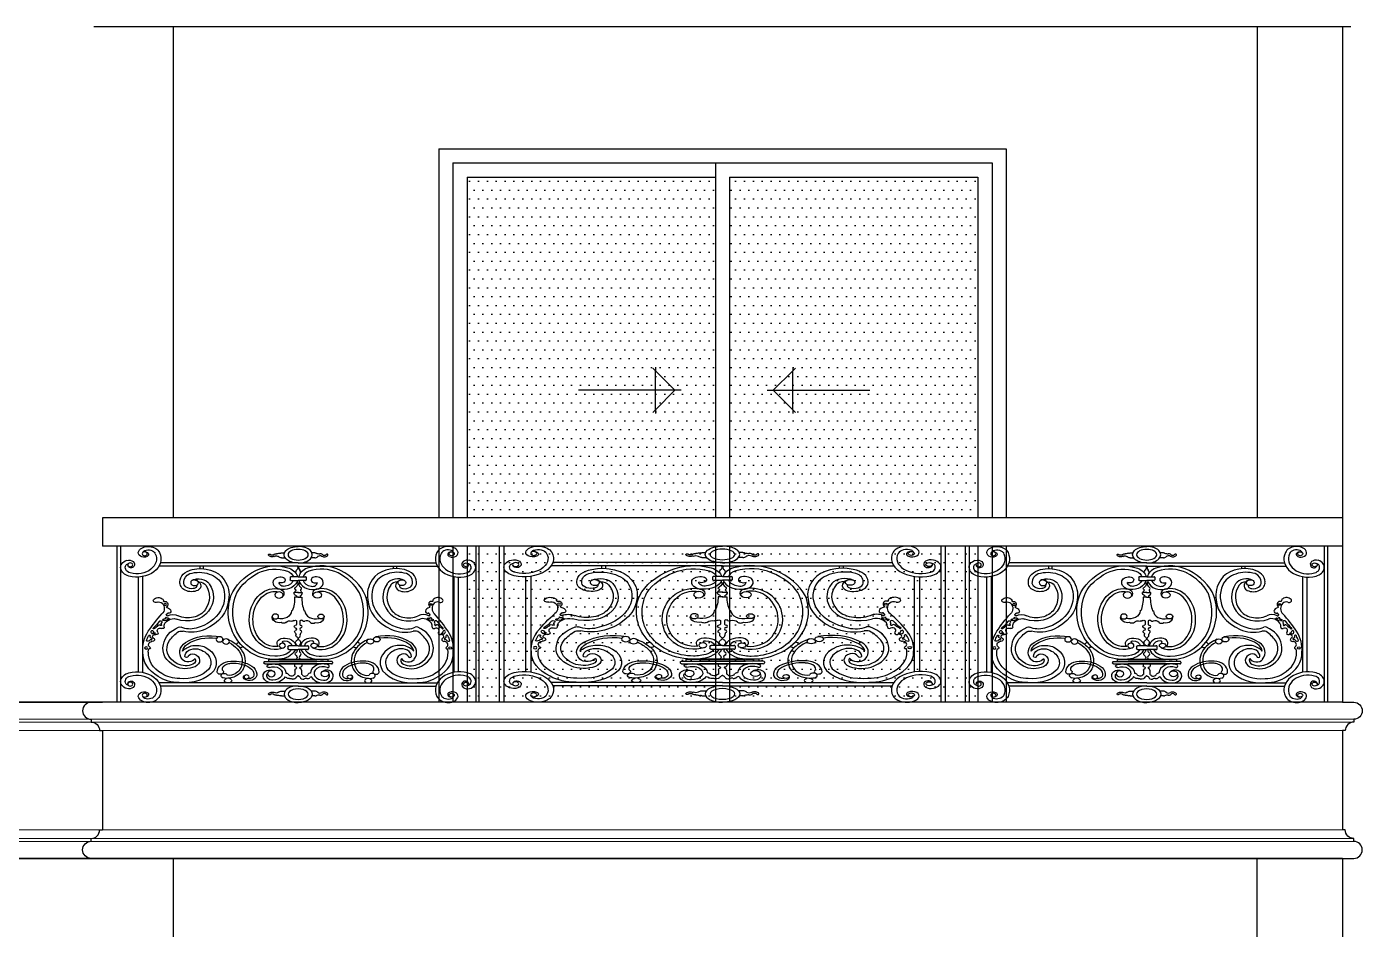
# Model space of a CAD drawing. Extents: x 185 to 567, y -69 to 170.
# Drawn here: x 474.183 to 478.89, y -15.886 to -12.706 of the extents above; entities that cross this region are included whole.
import ezdxf

# ---------------------------------------------------------------- set-up
doc = ezdxf.new("R2010")
doc.units = 0
doc.header["$LTSCALE"] = 0.25
doc.header["$MEASUREMENT"] = 0
doc.layers.get('0').update_dxf_attribs({"linetype": 'CONTINUOUS'})
for name, color, linetype in [('A-ELV 5', 51, 'CONTINUOUS'), ('A-ELV 6', 71, 'CONTINUOUS'), ('A-FerFroge', 156, 'CONTINUOUS'), ('A-groves', 8, 'CONTINUOUS'), ('A-WIN', 3, 'CONTINUOUS'), ('A-WIN HAT', 125, 'CONTINUOUS')]:
    doc.layers.add(name, color=color, linetype=linetype)
doc.layers.add('A-KORNISH', color=8, linetype='CONTINUOUS', lineweight=9)

# ---------------------------------------------------------------- blocks, each defined once
blk = doc.blocks.new('A$C5D9A0A75')
at = {"color": 8}
for p, q in [((-0.2424, -0.5809), (-0.251, -0.5723)), ((-0.2424, -0.5687), (-0.2424, -0.5809)), ((0.2424, -0.5687), (0.2424, -0.5809)), ((0.2424, -0.5809), (0.251, -0.5723)), ((-0.1517, -0.65), (-0.1733, -0.65)), ((0.1517, -0.65), (0.1733, -0.65)), ((-0.251, -0.7277), (-0.2424, -0.7191)), ((-0.2424, -0.7191), (-0.2424, -0.7313)), ((0.2424, -0.7191), (0.2424, -0.7313)), ((0.251, -0.7277), (0.2424, -0.7191))]:
    blk.add_line(p, q, dxfattribs=at)
for p, q in [((-0.1733, -0.65), (-0.5132, -0.65)), ((0.1733, -0.65), (0.5132, -0.65))]:
    blk.add_line(p, q)
at = {"elevation": 0}
for points in [[(-0.2424, -0.5809), (-0.1733, -0.65), (-0.2424, -0.7191), (-0.2424, -0.5809)], [(0.2424, -0.5809), (0.1733, -0.65), (0.2424, -0.7191), (0.2424, -0.5809)]]:
    blk.add_lwpolyline(points, dxfattribs=at)
blk = doc.blocks.new('A$C484D5185')
at = {"layer": 'A-WIN HAT'}
h = blk.add_hatch(dxfattribs=at)
h.set_pattern_fill('DOTS', color=256, scale=0.5, style=0)
h.set_pattern_definition([(0, (0.1, -3e-07), (0.015625, 0.03125), [0, -0.03125])])
h.paths.add_polyline_path([(0.975, 1.85), (0.1, 1.85), (0.1, 0.65), (0.975, 0.65)])
h.paths.add_polyline_path([(1.9, 1.85), (1.025, 1.85), (1.025, 0.65), (1.9, 0.65)])
h.paths.add_polyline_path([(1.9, 0.55), (1.025, 0.55), (1.025, 0), (1.9, 0)])
h.paths.add_polyline_path([(0.975, 0.55), (0.1, 0.55), (0.1, 0), (0.975, 0)])
at = {"layer": 'A-WIN'}
for p, q in [((2, 1.95), (0, 1.95)), ((0, 1.95), (0, 0.65)), ((2, 1.95), (2, 0.65)), ((1.95, 1.9), (0.05, 1.9)), ((0.05, 1.9), (0.05, 0.65)), ((1.025, 1.9), (1.025, 0.65, 0)), ((1.95, 1.9), (1.95, 0.65)), ((0.975, 1.85), (0.1, 1.85, 0)), ((0.1, 1.85), (0.1, 0.65)), ((0.975, 1.85), (0.975, 0.65, 0)), ((1.9, 1.85), (1.025, 1.85)), ((1.9, 1.85), (1.9, 0.65)), ((0, 0.55), (0, 0)), ((0.05, 0.55), (0.05, 0)), ((0.1, 0.55), (0.1, 0)), ((0.975, 0.55, 0), (0.975, 0, 0)), ((1.025, 0.55, 0), (1.025, 0, 0)), ((1.9, 0.55), (1.9, 0)), ((1.95, 0.55), (1.95, 0)), ((2, 0.55), (2, 0))]:
    blk.add_line(p, q, dxfattribs=at)
at = {"layer": 'A-WIN', "extrusion": (0, 0, -1), "zscale": -1}
blk.add_blockref('A$C5D9A0A75', (-0.9941, 1.7491, 0), dxfattribs=at)
blk = doc.blocks.new('A$C50FD488D')
for p, q in [((0.209, -0.6483), (0.209, -0.1009)), ((0.2186, -0.0998), (0.2186, -0.6493)), ((1.1814, -0.0998), (1.1814, -0.6493)), ((1.191, -0.6483), (1.191, -0.1009)), ((0.6548, -0.123), (0.6628, -0.123)), ((0.6548, -0.1403), (0.6647, -0.1403)), ((0.7452, -0.1403), (0.7353, -0.1403)), ((0.7452, -0.123), (0.7372, -0.123)), ((0.7, -0.1694), (0.3225, -0.1694)), ((0.7, -0.1578), (0.3264, -0.1578)), ((0.4338, -0.1694), (0.4338, -0.178)), ((0.4426, -0.1694), (0.4426, -0.1784)), ((0.7, -0.1578), (1.0736, -0.1578)), ((0.7, -0.1694), (1.0775, -0.1694)), ((0.9574, -0.1694), (0.9574, -0.1784)), ((0.9662, -0.1694), (0.9662, -0.178)), ((0.2661, -0.2081), (0.2661, -0.5419)), ((0.2779, -0.2064), (0.2779, -0.5436)), ((0.6783, -0.2087), (0.6783, -0.2183)), ((0.7, -0.2072), (0.6798, -0.2072)), ((0.6798, -0.2197), (0.7, -0.2197)), ((0.7, -0.2072), (0.7202, -0.2072)), ((0.7202, -0.2197), (0.7, -0.2197)), ((0.7217, -0.2087), (0.7217, -0.2183)), ((1.1221, -0.2064), (1.1221, -0.5436)), ((1.1339, -0.2081), (1.1339, -0.5419)), ((0.7006, -0.2627), (0.6887, -0.2627)), ((0.6994, -0.2627), (0.7113, -0.2627)), ((0.5161, -0.2804), (0.5121, -0.2804)), ((0.7006, -0.2784), (0.6904, -0.2784)), ((0.695, -0.2742), (0.695, -0.2784)), ((0.6994, -0.2784), (0.7096, -0.2784)), ((0.705, -0.2742), (0.705, -0.2784)), ((0.8839, -0.2804), (0.8879, -0.2804)), ((0.5125, -0.2997), (0.5102, -0.2997)), ((0.8875, -0.2997), (0.8898, -0.2997)), ((0.6839, -0.3272), (0.6818, -0.3272)), ((0.7161, -0.3272), (0.7182, -0.3272)), ((0.6957, -0.3623), (0.6957, -0.3754)), ((0.7043, -0.3623), (0.7043, -0.3754)), ((0.6721, -0.4527), (0.6721, -0.4606)), ((0.7, -0.4498), (0.675, -0.4498)), ((0.675, -0.4635), (0.7, -0.4635)), ((0.7, -0.4498), (0.725, -0.4498)), ((0.725, -0.4635), (0.7, -0.4635)), ((0.7279, -0.4527), (0.7279, -0.4606)), ((0.6196, -0.4984), (0.7, -0.4984)), ((0.6196, -0.4984), (0.6196, -0.5051)), ((0.7, -0.4984), (0.6493, -0.4984)), ((0.7, -0.4984), (0.7507, -0.4984)), ((0.7804, -0.4984), (0.7, -0.4984)), ((0.7804, -0.4984), (0.7804, -0.5051)), ((0.6071, -0.508), (0.6071, -0.5113)), ((0.6101, -0.5051), (0.7, -0.5051)), ((0.6101, -0.5142), (0.7, -0.5142)), ((0.7, -0.5051), (0.6493, -0.5051)), ((0.7, -0.5142), (0.6493, -0.5142)), ((0.6904, -0.5142), (0.6904, -0.5216)), ((0.7, -0.5051), (0.7507, -0.5051)), ((0.7899, -0.5051), (0.7, -0.5051)), ((0.7, -0.5142), (0.7507, -0.5142)), ((0.7899, -0.5142), (0.7, -0.5142)), ((0.7096, -0.5142), (0.7096, -0.5216)), ((0.7929, -0.508), (0.7929, -0.5113)), ((0.6896, -0.5511), (0.6913, -0.5511)), ((0.6913, -0.5365), (0.6913, -0.5511)), ((0.7087, -0.5365), (0.7087, -0.5511)), ((0.7104, -0.5511), (0.7087, -0.5511)), ((0.7, -0.5806), (0.3225, -0.5806)), ((0.7, -0.5806), (1.0775, -0.5806)), ((0.7, -0.5922), (0.3264, -0.5922)), ((0.6548, -0.6097), (0.6647, -0.6097)), ((0.7, -0.5922), (1.0736, -0.5922)), ((0.7452, -0.6097), (0.7353, -0.6097)), ((0.6548, -0.627), (0.6628, -0.627)), ((0.7452, -0.627), (0.7372, -0.627))]:
    blk.add_line(p, q)
at = {"extrusion": (0, 0, -1)}
for centre, major_axis, ratio, start_param, end_param in [((0.2823, -0.1222), (0.0157, 0), 0.986193, 1.044957, 3.500797), ((0.2921, -0.1258), (-0.0261, 0), 0.986193, 0.359204, 1.773868), ((0.2921, -0.1258), (0.014, 0), 0.986193, 3.500797, 4.101526), ((0.2934, -0.1324), (0.0205, 0), 0.986193, 4.240292, 5.936586), ((0.2934, -0.1324), (-0.0326, 0), 0.986193, 1.693369, 2.794993), ((0.7, -0.1293), (-0.0381, 0), 0.770201, 4.712389, 7.853982), ((0.7, -0.1293), (-0.0273, 0.0003), 0.684091, 4.704331, 7.845923), ((0.241, -0.1635), (0.0157, 0), 0.986193, 4.340517, 6.796357), ((0.2858, -0.128), (-0.00887, 0), 0.986193, 1.609909, 4.186549), ((0.2625, -0.1436), (-0.0534, 0), 0.986193, 2.793121, 3.920657), ((0.2625, -0.1436), (-0.0655, 0), 0.986193, 2.793121, 3.920657), ((0.6222, -0.13), (-0.0028, 0), 0.986193, -0.347364, 2.45784), ((0.6295, -0.1254), (-0.0114, 0), 0.986193, 4.153001, 5.767627), ((0.6295, -0.1254), (-0.00588, 0), 0.986193, 3.689898, 5.767627), ((0.6391, -0.1312), (-0.00547, 0), 0.986193, 0.548305, 1.353902), ((0.6406, -0.1429), (0.00954, 0), 0.986193, 4.147409, 5.443922), ((0.64, -0.1359), (0.0103, 0), 0.986193, 4.517077, 4.873859), ((0.6413, -0.1028), (0.0235, 0), 0.986193, 1.128208, 1.558447), ((0.645, -0.138), (-0.00206, 0.00206), 1, 1.523847, 1.779943), ((0.6548, -0.1317), (0.00879, 0), 0.986193, 1.570796, 2.558971), ((0.6548, -0.1317), (0.00879, 0), 0.986193, 4.310092, 4.712389), ((0.2448, -0.173), (0.0261, 0), 0.986193, 2.925853, 4.340517), ((0.2516, -0.1742), (0.0205, 0), 0.986193, 1.904728, 3.601022), ((0.2448, -0.173), (0.014, 0), 0.986193, 3.739788, 4.340517), ((0.2447, -0.165), (0.00696, 0), 0.986193, 3.141593, 9.424778), ((0.247, -0.1668), (0.00887, 0), 0.986193, 0.513172, 3.089812), ((0.4353, -0.2481), (-0.0711, 0), 0.986193, 1.239292, 2.685863), ((0.6371, -0.2594), (0.092, 0), 0.986193, 4.113809, 5.142554), ((0.6371, -0.2594), (0.0807, 0), 0.986193, 4.113809, 5.142554), ((0.6844, -0.1751), (-0.0145, 0), 0.986193, 2.72718, 3.810715), ((0.2516, -0.1742), (0.0326, 0), 0.986193, 1.904728, 3.006352), ((0.2625, -0.1436), (-0.0655, 0), 0.986193, 3.920657, 5.048192), ((0.2625, -0.1436), (-0.0534, 0), 0.986193, 3.920657, 5.048192), ((0.4243, -0.2245), (0.045, 0), 0.986193, 3.136144, 4.437415), ((0.4243, -0.2245), (0.0343, 0), 0.986193, 3.117833, 4.149148), ((0.4308, -0.257), (-0.0667, 0), 0.986193, 1.189802, 2.81634), ((0.683, -0.3257), (-0.1734, 0), 0.986193, 0.307207, 0.972216), ((0.683, -0.3257), (0.1621, 0), 0.986193, 3.544055, 4.113809), ((0.6588, -0.2128), (-0.0287, 0), 0.986193, 2.000961, 2.94312), ((0.6588, -0.2128), (-0.04, 0), 0.986193, 2.000961, 2.99964), ((0.7044, -0.1907), (0.0109, 0), 0.986193, 2.526413, 3.810715), ((0.411, -0.2282), (0.0318, 0), 0.986193, 1.02315, 3.250179), ((0.411, -0.2282), (0.0212, 0), 0.986193, 1.359839, 3.277918), ((0.419, -0.2277), (0.0104, 0), 0.986193, 3.141593, 9.424778), ((0.4306, -0.2453), (0.0316, 0), 0.986193, 4.08399, 5.814843), ((0.4148, -0.2381), (-0.0213, 0), 0.986193, 1.766722, 4.073893), ((0.4306, -0.2453), (0.021, 0), 0.986193, -1.540418, -0.468342), ((0.3646, -0.2783), (-0.1056, 0), 0.986193, 2.67325, 3.643635), ((0.3935, -0.2713), (0.119, 0), 0.986193, -0.478494, 0.140238), ((0.6575, -0.2273), (0.0253, 0), 0.986193, 1.662425, 3.379143), ((0.6513, -0.2258), (-0.0189, 0), 0.986193, 0.23755, 1.917148), ((0.6618, -0.2272), (0.0138, 0), 0.986193, 1.325993, 3.162944), ((0.6541, -0.2182), (-0.0107, 0), 0.986193, 1.917148, 5.316293), ((0.6588, -0.2128), (0.04, 0), 0.986193, 0.177072, 1.662425), ((0.6588, -0.2128), (-0.0287, 0), 0.986193, 3.389621, 4.490786), ((0.6798, -0.2087), (0.00147, 0), 0.986193, 3.141593, 4.712389), ((0.6798, -0.2183), (0.00147, 0), 0.986193, 1.570796, 3.141593), ((0.6833, -0.2323), (0.0155, 0), 0.986193, -0.501731, 0.918989), ((0.4148, -0.2381), (0.0107, 0), 0.986193, -0.207114, 1.517375), ((0.3646, -0.2783), (0.0949, 0), 0.986193, -0.468342, 0.502042), ((0.3738, -0.2759), (-0.1269, 0), 0.986193, 2.81634, 3.559374), ((0.6372, -0.3587), (0, 0.1102), 0.634622, -1.455899, 0.198074), ((0.6441, -0.2665), (-0.0174, 0), 0.986193, 1.67343, 3.999532), ((0.7013, -0.2633), (-0.0127, 0), 0.986193, -1.050198, 0.054521), ((0.6956, -0.2483), (0.00484, 0), 0.986193, 2.222604, 4.060581), ((0.6951, -0.2595), (0.00403, 0), 0.986193, 2.222604, 4.060581), ((0.691, -0.2542), (0.00273, 0), 0.986193, -0.918989, 0.918989), ((0.3143, -0.2907), (-0.0071, 0), 0.986193, 4.239124, 6.908824), ((0.3209, -0.2953), (0.0152, 0), 0.986193, 3.767232, 5.474069), ((0.2998, -0.3171), (0.0457, 0), 0.986193, -0.809116, -0.712984), ((0.3358, -0.2921), (0.00146, 0), 0.986193, 1.387681, 3.665061), ((0.3315, -0.2897), (-0.00351, 0), 0.986193, 2.51217, 3.665061), ((0.3376, -0.3017), (-0.00841, 0), 0.986193, 1.387681, 2.785357), ((0.3821, -0.2825), (0.1293, 0), 0.986193, 0.040903, 1.04538), ((0.6364, -0.3304), (0, 0.168), 0.749863, 2.987054, 5.054443), ((0.5118, -0.2802), (0.1786, 0), 0.986193, -0.010351, 0.269948), ((0.3224, -0.3063), (-0.0107, 0), 0.986193, 1.097531, 2.553849), ((0.3036, -0.3187), (0.0334, 0), 0.986193, -0.587743, 0.619356), ((0.3445, -0.3136), (0.00147, 0), 0.986193, 1.906583, 3.426498), ((0.3456, -0.3139), (-0.00182, 0.00182), 1, 5.778964, 6.141834), ((0.332, -0.3037), (-0.0144, 0), 0.986193, 2.785357, 3.792328), ((0.3386, -0.3303), (0.0165, 0), 0.986193, -1.23501, -0.133651), ((0.4005, -0.2989), (0.0534, 0), 0.986193, 0.481174, 2.075535), ((0.6936, -0.5929), (-0.4456, 0), 0.986193, 0.456975, 0.619356), ((0.3327, -0.3493), (-0.0083, 0), 0.986193, 3.078791, 4.711877), ((0.3461, -0.3481), (0.00514, 0), 0.986193, 1.224743, 3.000432), ((0.3437, -0.3407), (0.00156, 0), 0.986193, 2.393715, 4.557851), ((0.3389, -0.3451), (-0.00499, 0), 0.986193, 2.393715, 2.865382), ((0.3431, -0.3375), (0.00181, 0), 0.986193, -0.253663, 1.416259), ((0.3451, -0.3434), (-0.00147, 0), 0.986193, 4.095125, 6.006974), ((0.3466, -0.3366), (-0.00175, 0), 0.986193, -0.253663, 2.002078), ((0.36, -0.3641), (0.0243, 0), 0.986193, 4.095125, 5.362212), ((0.3487, -0.3289), (-0.00629, 0), 0.986193, 3.007942, 4.929364), ((0.3483, -0.3542), (-0.00144, 0), 0.986193, 1.218517, 4.325141), ((0.3617, -0.373), (0.0189, 0), 0.986193, 3.923198, 5.156681), ((0.3985, -0.2966), (0.0669, 0), 0.986193, 0.502042, 2.015089), ((0.3828, -0.2799), (-0.117, 0), 0.986193, 3.559374, 4.361123), ((0.6372, -0.3581), (0, 0.1052), 0.664345, 2.792693, 4.826957), ((0.6481, -0.3501), (-0.0189, 0), 0.986193, 4.424307, 6.467477), ((0.6382, -0.3467), (0.00867, 0), 0.986193, 3.141593, 9.424778), ((0.6534, -0.327), (0.0285, 0), 0.986193, 0.005829, 1.918893), ((0.2462, -0.3282), (0.0854, 0), 0.986193, 0.444529, 0.783696), ((0.3066, -0.3735), (0.0138, 0), 0.986193, 0.400155, 0.940269), ((0.3231, -0.3804), (-0.00404, 0), 0.986193, 0.400155, 2.512824), ((0.3269, -0.3661), (-0.00411, 0), 0.986193, 0.444529, 3.917405), ((0.3279, -0.3769), (0.00194, 0), 0.986193, -0.597423, 2.512824), ((0.3343, -0.3726), (-0.00575, 0), 0.986193, -0.597423, 0.701205), ((0.3359, -0.3583), (0.00328, 0), 0.986193, 1.056125, 3.391753), ((0.3629, -0.3816), (-0.0264, 0), 0.986193, -0.122631, 0.984654), ((0.341, -0.3672), (-0.00708, 0), 0.986193, 1.056125, 1.960136), ((0.3617, -0.373), (-0.0219, 0), 0.986193, 0.60362, 0.944428), ((0.6599, -0.3629), (-0.00819, 0), 0.986193, 3.762001, 5.60071), ((0.6777, -0.3759), (0.014, 0), 0.986193, 3.787884, 5.054616), ((0.6841, -0.3565), (-0.0067, 0), 0.986193, 3.987504, 4.964118), ((0.6917, -0.365), (-0.00484, 0), 0.986193, 0.845912, 2.529622), ((0.6934, -0.3825), (0.00433, 0), 0.986193, 1.875147, 4.408038), ((0.6904, -0.3729), (-0.00589, 0), 0.986193, 3.583441, 4.408038), ((0.4242, -0.4623), (0.1454, 0), 0.986193, 3.070847, 3.598568), ((0.3086, -0.4016), (-0.00766, 0), 0.986193, -0.544841, 0.757911), ((0.3074, -0.4023), (-0.00629, 0), 0.986193, 3.685922, 5.738345), ((0.3031, -0.4013), (-0.00496, 0), 0.986193, 1.545099, 3.312198), ((0.3122, -0.4176), (0.00705, 0), 0.986193, 2.192956, 4.9735), ((0.3085, -0.3882), (-0.00191, 0), 0.986193, 3.7565, 6.59316), ((0.3112, -0.4027), (0.00326, 0), 0.986193, 1.079241, 3.312198), ((0.3271, -0.4011), (0.0209, 0), 0.986193, 3.756501, 4.081862), ((0.3154, -0.4058), (-0.00536, 0), 0.986193, 2.583833, 4.9735), ((0.3302, -0.3967), (-0.0121, 0), 0.986193, -0.557759, 0.436551), ((0.3256, -0.3946), (0.00706, 0), 0.986193, 3.578144, 5.326019), ((0.3323, -0.3853), (0.00445, 0), 0.986193, -0.122631, 2.184426), ((0.4137, -0.4531), (-0.0791, 0), 0.986193, 0.094175, 1.069333), ((0.4591, -0.4875), (0.1219, 0), 0.986193, 3.626248, 3.961743), ((0.3793, -0.3901), (0.00656, 0), 0.986193, 4.127294, 5.247131), ((0.3829, -0.4142), (-0.0164, 0), 0.986193, 1.131987, 1.889406), ((0.4068, -0.3443), (0.0474, 0), 0.986193, 1.219531, 2.105538), ((0.4107, -0.3311), (-0.0723, 0), 0.986193, 4.186973, 5.030999), ((0.46, -0.5116), (-0.0986, 0), 0.986193, 0.847252, 1.876614), ((0.6963, -0.4005), (-0.00587, 0), 0.986193, -0.780965, 0.780965), ((0.6906, -0.3915), (0.00524, 0), 0.986193, -1.266445, 1.266445), ((0.6868, -0.4098), (0.00756, 0), 0.986193, -0.780965, -0.059676), ((0.706, -0.4126), (0.0121, 0), 0.986193, 2.301082, 3.417667), ((0.4249, -0.4637), (-0.1398, 0), 0.986193, 0.223137, 0.363351), ((0.2922, -0.4288), (-0.00571, 0), 0.986193, 3.508652, 5.408534), ((0.3069, -0.4463), (0.0127, 0), 0.986193, 2.444401, 4.409658), ((0.2968, -0.4152), (-0.00258, 0), 0.986193, 0.190764, 3.677531), ((0.3022, -0.4326), (-0.00495, 0), 0.986193, 0.367059, 1.782679), ((0.3022, -0.4183), (-0.00375, 0), 0.986193, -1.206139, 0.535939), ((0.2993, -0.4259), (-0.00441, 0), 0.986193, 1.935454, 3.61259), ((0.3044, -0.4283), (-0.00631, 0), 0.986193, 2.192956, 4.91313), ((0.4093, -0.4607), (0.0653, 0), 0.986193, 2.176291, 3.613177), ((0.4259, -0.4735), (-0.0471, 0), 0.986193, -0.551208, 0.847252), ((0.46, -0.5116), (-0.091, 0), 0.986193, 0.847252, 1.775558), ((0.4869, -0.4275), (0.00925, 0), 0.986193, 3.141593, 9.424778), ((0.5044, -0.435), (0.00925, 0), 0.986193, 3.141593, 9.424778), ((0.46, -0.5116), (0.0986, 0), 0.986193, -1.051426, -0.604473), ((0.46, -0.5116), (0.091, 0), 0.986193, -0.95037, -0.604473), ((0.5419, -0.4474), (-0.00969, 0), 0.986193, 0.203134, 1.344916), ((0.6613, -0.4415), (-0.0187, 0), 0.986193, -0.611101, 1.440214), ((0.6625, -0.4377), (0.00464, 0), 0.986193, 1.87872, 4.710272), ((0.6629, -0.4536), (0.031, 0), 0.986193, 4.581806, 6.159658), ((0.6628, -0.4536), (0.0208, 0), 0.986193, 4.699759, 6.096997), ((0.7035, -0.4388), (-0.0108, 0), 0.986193, -0.769176, 0.965496), ((0.6942, -0.4256), (0.0055, 0), 0.986193, -0.84051, 0.965496), ((0.2876, -0.4578), (0.0038, 0), 0.986193, 3.141593, 9.424778), ((0.3217, -0.4709), (0.028, 0), 0.986193, 3.087824, 3.501086), ((0.2959, -0.4577), (0.00362, 0), 0.986193, -1.200664, 1.691177), ((0.4093, -0.4607), (0.0759, 0), 0.986193, 2.176291, 3.342001), ((0.4259, -0.4735), (0.0395, 0), 0.986193, 3.247905, 3.988844), ((0.4246, -0.4926), (-0.0447, 0), 0.986193, 0.555033, 2.128552), ((0.4208, -0.4878), (-0.0279, 0), 0.986193, 0.006108, 1.81447), ((0.4116, -0.5096), (-0.0517, 0), 0.986193, 1.883649, 3.597263), ((0.4116, -0.5096), (0.0662, 0), 0.986193, -0.984044, 0.45567), ((0.4724, -0.5031), (-0.0759, 0), 0.986193, 2.537119, 3.56788), ((0.4724, -0.5031), (0.0836, 0), 0.986193, -0.604473, 0.213243), ((0.5419, -0.4474), (0.00969, 0), 0.986193, 0.579329, 1.596479), ((0.6447, -0.4482), (0.0501, 0), 0.986193, 0.31332, 1.348449), ((0.6504, -0.4512), (0.0333, 0), 0.986193, 0.38402, 1.030313), ((0.675, -0.4527), (0.00294, 0), 0.986193, 3.141593, 4.712389), ((0.675, -0.4606), (-0.00294, 0), 0.986193, 4.712389, 6.283185), ((0.689, -0.4676), (0.0079, 0), 0.986193, -0.546224, 0.81588), ((0.6938, -0.4481), (0.00262, 0), 0.986193, -0.769176, 0.769176), ((0.3853, -0.4756), (0.1062, 0), 0.986193, 2.22596, 3.172079), ((0.3854, -0.4756), (0.0917, 0), 0.986193, 2.216856, 3.176603), ((0.4021, -0.4879), (-0.0193, 0), 0.986193, 3.502327, 5.731977), ((0.3972, -0.4873), (0.00434, 0), 0.986193, -0.037495, 3.068222), ((0.4143, -0.4918), (0.0135, 0), 0.986193, 3.494217, 5.041103), ((0.4067, -0.5019), (0.0153, 0), 0.986193, -0.500246, 1.018559), ((0.4067, -0.5019), (-0.026, 0), 0.986193, 2.049556, 4.160152), ((0.6997, -0.4788), (-0.00775, 0), 0.986193, -0.81588, 0.81588), ((0.6877, -0.4914), (0.00973, 0), 0.986193, -0.81588, 0.81588), ((0.3943, -0.4821), (0.0496, 0), 0.986193, 1.018559, 2.176291), ((0.3943, -0.4821), (0.0389, 0), 0.986193, 1.018559, 2.176291), ((0.5195, -0.5424), (-0.0388, 0), 0.986193, -0.010266, 1.508225), ((0.5144, -0.5326), (-0.02, 0), 0.986193, -0.153938, 1.183318), ((0.5198, -0.5432), (-0.0319, 0), 0.986193, 1.15152, 1.500262), ((0.5243, -0.5808), (-0.0781, 0), 0.986193, 1.477321, 2.262749), ((0.5243, -0.5808), (-0.0704, 0), 0.986193, 1.477321, 2.262749), ((0.4992, -0.5119), (-0.0556, 0), 0.986193, 3.300043, 4.143488), ((0.5501, -0.55), (0.0298, 0), 0.986193, -0.875887, -0.023874), ((0.5501, -0.55), (-0.0375, 0), 0.986193, 2.265705, 3.10214), ((0.6101, -0.508), (0.00294, 0), 0.986193, 3.141593, 4.712389), ((0.6101, -0.5113), (-0.00294, 0), 0.986193, 4.712389, 6.283185), ((0.6209, -0.5218), (-0.00525, 0), 0.986193, 4.527174, 6.98995), ((0.6335, -0.5468), (0.0332, 0), 0.986193, 4.187766, 6.285251), ((0.6335, -0.5468), (-0.0233, 0), 0.986193, 1.046173, 3.586786), ((0.695, -0.5214), (0.00463, 0), 0.986193, 1.620238, 3.108149), ((0.6938, -0.528), (-0.00233, 0), 0.986193, 2.029181, 4.254004), ((0.2516, -0.5758), (-0.0326, 0), 0.986193, 0.13524, 1.236864), ((0.2516, -0.5758), (0.0205, 0), 0.986193, 2.682163, 4.378457), ((0.2625, -0.6064), (0.0655, 0), 0.986193, 4.376586, 5.504121), ((0.2625, -0.6064), (0.0534, 0), 0.986193, 4.376586, 5.504121), ((0.3775, -0.4944), (-0.0865, 0), 0.986193, 4.712389, 5.430246), ((0.3775, -0.4944), (-0.072, 0), 0.986193, 4.695569, 5.430246), ((0.3915, -0.4868), (0.0953, 0), 0.986193, 0.581027, 1.717764), ((0.3915, -0.4865), (-0.081, 0), 0.986193, 3.748469, 4.870759), ((0.4892, -0.5422), (-0.00856, 0), 0.986193, 2.258777, 6.210372), ((0.4995, -0.5557), (-0.00856, 0), 0.986193, -1.220497, 2.8792), ((0.5067, -0.5257), (0.0397, 0), 0.986193, 0.971295, 1.828835), ((0.5138, -0.5305), (-0.0241, 0), 0.986193, 4.01445, 4.96415), ((0.4992, -0.5119), (-0.0479, 0), 0.986193, 3.629804, 4.033873), ((0.5604, -0.5612), (0.00859, 0), 0.986193, 2.449744, 4.261139), ((0.56, -0.5594), (0.00684, 0), 0.986193, 3.141593, 9.424778), ((0.566, -0.5518), (-0.0143, 0), 0.986193, 2.957403, 4.232351), ((0.566, -0.5518), (0.0219, 0), 0.986193, -0.154706, 1.090758), ((0.6303, -0.5559), (0.0253, 0), 0.986193, 1.521268, 3.60072), ((0.6223, -0.5518), (-0.0163, 0), 0.986193, 0.44789, 2.354725), ((0.6309, -0.5559), (0.0159, 0), 0.986193, 1.544729, 3.589483), ((0.6306, -0.5454), (-0.0265, 0), 0.986193, 3.586786, 4.686322), ((0.6682, -0.5516), (-0.00509, 0), 0.986193, 1.277223, 2.908786), ((0.6815, -0.5485), (0.00856, 0), 0.986193, 0.31267, 2.908786), ((0.6976, -0.5357), (-0.00637, 0), 0.986193, -0.119702, 1.112412), ((0.6979, -0.5614), (0.00336, 0), 0.986193, 3.205723, 4.562542), ((0.6971, -0.5559), (-0.00221, 0), 0.986193, 3.148587, 4.562542), ((0.7005, -0.5558), (0.000869, 0.000869), 1, 3.843332, 5.068991), ((0.2448, -0.577), (-0.0261, 0), 0.986193, -1.198924, 0.21574), ((0.2448, -0.577), (-0.014, 0), 0.986193, -1.198924, -0.598195), ((0.241, -0.5865), (-0.0157, 0), 0.986193, 2.628421, 5.084261), ((0.2447, -0.585), (0.00696, 0), 0.986193, 3.141593, 9.424778), ((0.247, -0.5832), (-0.00887, 0), 0.986193, 0.05178, 2.628421), ((0.2625, -0.6064), (0.0534, 0), 0.986193, -0.779064, 0.348471), ((0.2625, -0.6064), (-0.0655, 0), 0.986193, 2.362528, 3.490064), ((0.5049, -0.5732), (0.00492, 0), 0.986193, 2.129858, 4.153328), ((0.4978, -0.5619), (0.0086, 0), 0.986193, 0.273969, 1.011735), ((0.5001, -0.5809), (-0.00425, 0), 0.986193, 2.129858, 3.088852), ((0.5225, -0.5619), (-0.0086, 0), 0.986193, -1.011735, -0.273969), ((0.5201, -0.5809), (-0.00425, 0), 0.986193, 0.05274, 1.011735), ((0.5153, -0.5732), (-0.00492, 0), 0.986193, 2.129858, 4.153328), ((0.5677, -0.5552), (-0.0181, 0), 0.986193, 4.232351, 5.591336), ((0.5677, -0.5552), (0.0104, 0), 0.986193, 1.090758, 1.92466), ((0.6319, -0.5465), (0.0348, 0), 0.986193, 0.432203, 1.57951), ((0.6335, -0.5468), (0.0233, 0.0233), 1, 1.165751, 1.225211), ((0.6629, -0.5649), (0.00605, 0), 0.986193, -1.339211, -0.50515), ((0.675, -0.5583), (0.00781, 0), 0.986193, 1.353928, 2.636442), ((0.6789, -0.5753), (0.00989, 0), 0.986193, 4.495521, 5.311814), ((0.6873, -0.5607), (-0.00726, 0), 0.986193, 3.205723, 5.116798), ((0.2823, -0.6278), (-0.0157, 0), 0.986193, -0.359204, 2.096636), ((0.284, -0.6242), (0.00696, 0), 0.986193, 3.141593, 9.424778), ((0.2858, -0.622), (0.00887, 0), 0.986193, -1.044957, 1.531684), ((0.6295, -0.6246), (0.0114, 0), 0.986193, 3.657151, 5.271777), ((0.6406, -0.6071), (0.00954, 0), 0.986193, 0.839263, 2.135776), ((0.645, -0.612), (0.00206, 0.00206), 1, 1.36165, 1.617745), ((0.6548, -0.6183), (-0.00879, 0), 0.986193, 0.582622, 1.570796), ((0.7, -0.6207), (-0.0381, 0), 0.770201, 7.853982, 10.995574), ((0.7, -0.6207), (-0.0273, 0.0003), 0.684091, 1.562738, 4.704331), ((0.2921, -0.6242), (0.0261, 0), 0.986193, 1.367724, 2.782388), ((0.2921, -0.6242), (-0.014, 0), 0.986193, -0.959933, -0.359204), ((0.2934, -0.6176), (-0.0205, 0), 0.986193, 3.488192, 5.184486), ((0.2934, -0.6176), (0.0326, 0), 0.986193, 0.3466, 1.448224), ((0.6222, -0.62), (0.0028, 0), 0.986193, 0.683753, 3.488957), ((0.6295, -0.6246), (0.00588, 0), 0.986193, 3.657151, 5.73488), ((0.6391, -0.6188), (0.00547, 0), 0.986193, 1.78769, 2.593288), ((0.64, -0.6141), (0.0103, 0), 0.986193, 1.409326, 1.766108), ((0.6413, -0.6472), (0.0235, 0), 0.986193, -1.558447, -1.128208), ((0.6548, -0.6183), (0.00879, 0), 0.986193, 1.570796, 1.973093)]:
    blk.add_ellipse(centre, major_axis=major_axis, ratio=ratio, start_param=start_param, end_param=end_param, dxfattribs=at)
for centre, major_axis, ratio, start_param, end_param in [((0.7, -0.1293), (0.0381, 0), 0.770201, 4.712389, 7.853982), ((0.7, -0.1293), (0.0273, 0.0003), 0.684091, 4.704331, 7.845923), ((1.1066, -0.1324), (0.0326, 0), 0.986193, 1.693369, 2.794993), ((1.1066, -0.1324), (-0.0205, 0), 0.986193, 4.240292, 5.936586), ((1.1079, -0.1258), (0.0261, 0), 0.986193, 0.359204, 1.773868), ((1.1177, -0.1222), (-0.0157, 0), 0.986193, 1.044957, 3.500797), ((1.1079, -0.1258), (-0.014, 0), 0.986193, 3.500797, 4.101526), ((0.7452, -0.1317), (-0.00879, 0), 0.986193, 4.310092, 4.712389), ((0.7452, -0.1317), (-0.00879, 0), 0.986193, 1.570796, 2.558971), ((0.7587, -0.1028), (-0.0235, 0), 0.986193, 1.128208, 1.558447), ((0.755, -0.138), (0.00206, 0.00206), 1, 1.523847, 1.779943), ((0.7594, -0.1429), (-0.00954, 0), 0.986193, 4.147409, 5.443922), ((0.76, -0.1359), (-0.0103, 0), 0.986193, 4.517077, 4.873859), ((0.7609, -0.1312), (0.00547, 0), 0.986193, 0.548305, 1.353902), ((0.7705, -0.1254), (0.0114, 0), 0.986193, 4.153001, 5.767627), ((0.7705, -0.1254), (0.00588, 0), 0.986193, 3.689898, 5.767627), ((0.7778, -0.13), (0.0028, 0), 0.986193, -0.347364, 2.45784), ((1.1375, -0.1436), (0.0655, 0), 0.986193, 2.793121, 3.920657), ((1.1375, -0.1436), (0.0534, 0), 0.986193, 2.793121, 3.920657), ((1.1142, -0.128), (0.00887, 0), 0.986193, 1.609909, 4.186549), ((1.159, -0.1635), (-0.0157, 0), 0.986193, 4.340517, 6.796357), ((0.7156, -0.1751), (0.0145, 0), 0.986193, 2.72718, 3.810715), ((0.7629, -0.2594), (-0.092, 0), 0.986193, 4.113809, 5.142554), ((0.7629, -0.2594), (-0.0807, 0), 0.986193, 4.113809, 5.142554), ((0.9647, -0.2481), (0.0711, 0), 0.986193, 1.239292, 2.685863), ((1.153, -0.1668), (-0.00887, 0), 0.986193, 0.513172, 3.089812), ((1.1553, -0.165), (-0.00696, 0), 0.986193, 3.141593, 9.424778), ((1.1484, -0.1742), (-0.0205, 0), 0.986193, 1.904728, 3.601022), ((1.1552, -0.173), (-0.014, 0), 0.986193, 3.739788, 4.340517), ((1.1552, -0.173), (-0.0261, 0), 0.986193, 2.925853, 4.340517), ((0.7412, -0.2128), (0.04, 0), 0.986193, 2.000961, 2.99964), ((0.6956, -0.1907), (-0.0109, 0), 0.986193, 2.526413, 3.810715), ((0.7412, -0.2128), (0.0287, 0), 0.986193, 2.000961, 2.94312), ((0.717, -0.3257), (-0.1621, 0), 0.986193, 3.544055, 4.113809), ((0.717, -0.3257), (0.1734, 0), 0.986193, 0.307207, 0.972216), ((0.9692, -0.257), (0.0667, 0), 0.986193, 1.189802, 2.81634), ((0.9757, -0.2245), (-0.045, 0), 0.986193, 3.136144, 4.437415), ((0.9757, -0.2245), (-0.0343, 0), 0.986193, 3.117833, 4.149148), ((1.1375, -0.1436), (0.0655, 0), 0.986193, 3.920657, 5.048192), ((1.1375, -0.1436), (0.0534, 0), 0.986193, 3.920657, 5.048192), ((1.1484, -0.1742), (-0.0326, 0), 0.986193, 1.904728, 3.006352), ((0.7167, -0.2323), (-0.0155, 0), 0.986193, -0.501731, 0.918989), ((0.7412, -0.2128), (-0.04, 0), 0.986193, 0.177072, 1.662425), ((0.7412, -0.2128), (0.0287, 0), 0.986193, 3.389621, 4.490786), ((0.7202, -0.2087), (-0.00147, 0), 0.986193, 3.141593, 4.712389), ((0.7202, -0.2183), (-0.00147, 0), 0.986193, 1.570796, 3.141593), ((0.7459, -0.2182), (0.0107, 0), 0.986193, 1.917148, 5.316293), ((0.7382, -0.2272), (-0.0138, 0), 0.986193, 1.325993, 3.162944), ((0.7487, -0.2258), (0.0189, 0), 0.986193, 0.23755, 1.917148), ((0.7425, -0.2273), (-0.0253, 0), 0.986193, 1.662425, 3.379143), ((1.0065, -0.2713), (-0.119, 0), 0.986193, -0.478494, 0.140238), ((1.0354, -0.2783), (0.1056, 0), 0.986193, 2.67325, 3.643635), ((0.9694, -0.2453), (-0.0316, 0), 0.986193, 4.08399, 5.814843), ((0.9694, -0.2453), (-0.021, 0), 0.986193, -1.540418, -0.468342), ((0.9852, -0.2381), (0.0213, 0), 0.986193, 1.766722, 4.073893), ((0.981, -0.2277), (-0.0104, 0), 0.986193, 3.141593, 9.424778), ((0.989, -0.2282), (-0.0318, 0), 0.986193, 1.02315, 3.250179), ((0.989, -0.2282), (-0.0212, 0), 0.986193, 1.359839, 3.277918), ((0.6987, -0.2633), (0.0127, 0), 0.986193, -1.050198, 0.054521), ((0.709, -0.2542), (-0.00273, 0), 0.986193, -0.918989, 0.918989), ((0.7044, -0.2483), (-0.00484, 0), 0.986193, 2.222604, 4.060581), ((0.7049, -0.2595), (-0.00403, 0), 0.986193, 2.222604, 4.060581), ((0.7559, -0.2665), (0.0174, 0), 0.986193, 1.67343, 3.999532), ((0.7628, -0.3587), (0, 0.1102), 0.634622, -1.455899, 0.198074), ((1.0262, -0.2759), (0.1269, 0), 0.986193, 2.81634, 3.559374), ((1.0354, -0.2783), (-0.0949, 0), 0.986193, -0.468342, 0.502042), ((0.9852, -0.2381), (-0.0107, 0), 0.986193, -0.207114, 1.517375), ((0.8882, -0.2802), (-0.1786, 0), 0.986193, -0.010351, 0.269948), ((0.7636, -0.3304), (0, 0.168), 0.749863, 2.987054, 5.054443), ((1.0179, -0.2825), (-0.1293, 0), 0.986193, 0.040903, 1.04538), ((1.0624, -0.3017), (0.00841, 0), 0.986193, 1.387681, 2.785357), ((1.0642, -0.2921), (-0.00146, 0), 0.986193, 1.387681, 3.665061), ((1.0685, -0.2897), (0.00351, 0), 0.986193, 2.51217, 3.665061), ((1.1002, -0.3171), (-0.0457, 0), 0.986193, -0.809116, -0.712984), ((1.0791, -0.2953), (-0.0152, 0), 0.986193, 3.767232, 5.474069), ((1.0857, -0.2907), (0.0071, 0), 0.986193, 4.239124, 6.908824), ((0.9995, -0.2989), (-0.0534, 0), 0.986193, 0.481174, 2.075535), ((1.0614, -0.3303), (-0.0165, 0), 0.986193, -1.23501, -0.133651), ((1.068, -0.3037), (0.0144, 0), 0.986193, 2.785357, 3.792328), ((1.0555, -0.3136), (-0.00147, 0), 0.986193, 1.906583, 3.426498), ((1.0544, -0.3139), (0.00182, 0.00182), 1, 5.778964, 6.141834), ((1.0964, -0.3187), (-0.0334, 0), 0.986193, -0.587743, 0.619356), ((1.0776, -0.3063), (0.0107, 0), 0.986193, 1.097531, 2.553849), ((0.7466, -0.327), (-0.0285, 0), 0.986193, 0.005829, 1.918893), ((0.7628, -0.3581), (0, 0.1052), 0.664345, 2.792693, 4.826957), ((0.7519, -0.3501), (0.0189, 0), 0.986193, 4.424307, 6.467477), ((0.7618, -0.3467), (-0.00867, 0), 0.986193, 3.141593, 9.424778), ((1.0172, -0.2799), (0.117, 0), 0.986193, 3.559374, 4.361123), ((1.0015, -0.2966), (-0.0669, 0), 0.986193, 0.502042, 2.015089), ((1.04, -0.3641), (-0.0243, 0), 0.986193, 4.095125, 5.362212), ((1.0383, -0.373), (-0.0189, 0), 0.986193, 3.923198, 5.156681), ((1.0513, -0.3289), (0.00629, 0), 0.986193, 3.007942, 4.929364), ((1.0517, -0.3542), (0.00144, 0), 0.986193, 1.218517, 4.325141), ((1.0539, -0.3481), (-0.00514, 0), 0.986193, 1.224743, 3.000432), ((1.0534, -0.3366), (0.00175, 0), 0.986193, -0.253663, 2.002078), ((1.0549, -0.3434), (0.00147, 0), 0.986193, 4.095125, 6.006974), ((1.0569, -0.3375), (-0.00181, 0), 0.986193, -0.253663, 1.416259), ((1.0611, -0.3451), (0.00499, 0), 0.986193, 2.393715, 2.865382), ((1.0563, -0.3407), (-0.00156, 0), 0.986193, 2.393715, 4.557851), ((1.0673, -0.3493), (0.0083, 0), 0.986193, 3.078791, 4.711877), ((0.7064, -0.5929), (0.4456, 0), 0.986193, 0.456975, 0.619356), ((0.7083, -0.365), (0.00484, 0), 0.986193, 0.845912, 2.529622), ((0.7096, -0.3729), (0.00589, 0), 0.986193, 3.583441, 4.408038), ((0.7066, -0.3825), (-0.00433, 0), 0.986193, 1.875147, 4.408038), ((0.7159, -0.3565), (0.0067, 0), 0.986193, 3.987504, 4.964118), ((0.7223, -0.3759), (-0.014, 0), 0.986193, 3.787884, 5.054616), ((0.7401, -0.3629), (0.00819, 0), 0.986193, 3.762001, 5.60071), ((1.0383, -0.373), (0.0219, 0), 0.986193, 0.60362, 0.944428), ((1.0371, -0.3816), (0.0264, 0), 0.986193, -0.122631, 0.984654), ((1.059, -0.3672), (0.00708, 0), 0.986193, 1.056125, 1.960136), ((1.0641, -0.3583), (-0.00328, 0), 0.986193, 1.056125, 3.391753), ((1.0731, -0.3661), (0.00411, 0), 0.986193, 0.444529, 3.917405), ((1.0721, -0.3769), (-0.00194, 0), 0.986193, -0.597423, 2.512824), ((1.0657, -0.3726), (0.00575, 0), 0.986193, -0.597423, 0.701205), ((1.0769, -0.3804), (0.00404, 0), 0.986193, 0.400155, 2.512824), ((1.1538, -0.3282), (-0.0854, 0), 0.986193, 0.444529, 0.783696), ((1.0934, -0.3735), (-0.0138, 0), 0.986193, 0.400155, 0.940269), ((0.694, -0.4126), (-0.0121, 0), 0.986193, 2.301082, 3.417667), ((0.7094, -0.3915), (-0.00524, 0), 0.986193, -1.266445, 1.266445), ((0.7132, -0.4098), (-0.00756, 0), 0.986193, -0.780965, -0.059676), ((0.7037, -0.4005), (0.00587, 0), 0.986193, -0.780965, 0.780965), ((0.94, -0.5116), (0.0986, 0), 0.986193, 0.847252, 1.876614), ((0.9893, -0.3311), (0.0723, 0), 0.986193, 4.186973, 5.030999), ((0.9932, -0.3443), (-0.0474, 0), 0.986193, 1.219531, 2.105538), ((1.0171, -0.4142), (0.0164, 0), 0.986193, 1.131987, 1.889406), ((1.0207, -0.3901), (-0.00656, 0), 0.986193, 4.127294, 5.247131), ((0.9409, -0.4875), (-0.1219, 0), 0.986193, 3.626248, 3.961743), ((0.9863, -0.4531), (0.0791, 0), 0.986193, 0.094175, 1.069333), ((1.0677, -0.3853), (-0.00445, 0), 0.986193, -0.122631, 2.184426), ((1.0744, -0.3946), (-0.00706, 0), 0.986193, 3.578144, 5.326019), ((1.0846, -0.4058), (0.00536, 0), 0.986193, 2.583833, 4.9735), ((1.0698, -0.3967), (0.0121, 0), 0.986193, -0.557759, 0.436551), ((1.0729, -0.4011), (-0.0209, 0), 0.986193, 3.756501, 4.081862), ((1.0878, -0.4176), (-0.00705, 0), 0.986193, 2.192956, 4.9735), ((1.0888, -0.4027), (-0.00326, 0), 0.986193, 1.079241, 3.312198), ((1.0926, -0.4023), (0.00629, 0), 0.986193, 3.685922, 5.738345), ((1.0915, -0.3882), (0.00191, 0), 0.986193, 3.7565, 6.59316), ((1.0969, -0.4013), (0.00496, 0), 0.986193, 1.545099, 3.312198), ((1.0914, -0.4016), (0.00766, 0), 0.986193, -0.544841, 0.757911), ((0.9758, -0.4623), (-0.1454, 0), 0.986193, 3.070847, 3.598568), ((0.7058, -0.4256), (-0.0055, 0), 0.986193, -0.84051, 0.965496), ((0.6965, -0.4388), (0.0108, 0), 0.986193, -0.769176, 0.965496), ((0.7371, -0.4536), (-0.031, 0), 0.986193, 4.581806, 6.159658), ((0.7372, -0.4536), (-0.0208, 0), 0.986193, 4.699759, 6.096997), ((0.7375, -0.4377), (-0.00464, 0), 0.986193, 1.87872, 4.710272), ((0.7387, -0.4415), (0.0187, 0), 0.986193, -0.611101, 1.440214), ((0.94, -0.5116), (-0.0986, 0), 0.986193, -1.051426, -0.604473), ((0.8581, -0.4474), (0.00969, 0), 0.986193, 0.203134, 1.344916), ((0.94, -0.5116), (-0.091, 0), 0.986193, -0.95037, -0.604473), ((0.8956, -0.435), (-0.00925, 0), 0.986193, 3.141593, 9.424778), ((0.9131, -0.4275), (-0.00925, 0), 0.986193, 3.141593, 9.424778), ((0.94, -0.5116), (0.091, 0), 0.986193, 0.847252, 1.775558), ((0.9741, -0.4735), (0.0471, 0), 0.986193, -0.551208, 0.847252), ((0.9907, -0.4607), (-0.0653, 0), 0.986193, 2.176291, 3.613177), ((1.0956, -0.4283), (0.00631, 0), 0.986193, 2.192956, 4.91313), ((1.1007, -0.4259), (0.00441, 0), 0.986193, 1.935454, 3.61259), ((1.0978, -0.4326), (0.00495, 0), 0.986193, 0.367059, 1.782679), ((1.0931, -0.4463), (-0.0127, 0), 0.986193, 2.444401, 4.409658), ((1.0978, -0.4183), (0.00375, 0), 0.986193, -1.206139, 0.535939), ((1.1032, -0.4152), (0.00258, 0), 0.986193, 0.190764, 3.677531), ((1.1078, -0.4288), (0.00571, 0), 0.986193, 3.508652, 5.408534), ((0.9751, -0.4637), (0.1398, 0), 0.986193, 0.223137, 0.363351), ((0.711, -0.4676), (-0.0079, 0), 0.986193, -0.546224, 0.81588), ((0.7062, -0.4481), (-0.00262, 0), 0.986193, -0.769176, 0.769176), ((0.7553, -0.4482), (-0.0501, 0), 0.986193, 0.31332, 1.348449), ((0.7496, -0.4512), (-0.0333, 0), 0.986193, 0.38402, 1.030313), ((0.725, -0.4527), (-0.00294, 0), 0.986193, 3.141593, 4.712389), ((0.725, -0.4606), (0.00294, 0), 0.986193, 4.712389, 6.283185), ((0.9276, -0.5031), (-0.0836, 0), 0.986193, -0.604473, 0.213243), ((0.9276, -0.5031), (0.0759, 0), 0.986193, 2.537119, 3.56788), ((0.8581, -0.4474), (-0.00969, 0), 0.986193, 0.579329, 1.596479), ((0.9884, -0.5096), (-0.0662, 0), 0.986193, -0.984044, 0.45567), ((0.9884, -0.5096), (0.0517, 0), 0.986193, 1.883649, 3.597263), ((0.9754, -0.4926), (0.0447, 0), 0.986193, 0.555033, 2.128552), ((0.9792, -0.4878), (0.0279, 0), 0.986193, 0.006108, 1.81447), ((0.9741, -0.4735), (-0.0395, 0), 0.986193, 3.247905, 3.988844), ((0.9907, -0.4607), (-0.0759, 0), 0.986193, 2.176291, 3.342001), ((1.1041, -0.4577), (-0.00362, 0), 0.986193, -1.200664, 1.691177), ((1.0783, -0.4709), (-0.028, 0), 0.986193, 3.087824, 3.501086), ((1.1124, -0.4578), (-0.0038, 0), 0.986193, 3.141593, 9.424778), ((0.7123, -0.4914), (-0.00973, 0), 0.986193, -0.81588, 0.81588), ((0.7003, -0.4788), (0.00775, 0), 0.986193, -0.81588, 0.81588), ((0.9933, -0.5019), (0.026, 0), 0.986193, 2.049556, 4.160152), ((0.9933, -0.5019), (-0.0153, 0), 0.986193, -0.500246, 1.018559), ((0.9979, -0.4879), (0.0193, 0), 0.986193, 3.502327, 5.731977), ((0.9857, -0.4918), (-0.0135, 0), 0.986193, 3.494217, 5.041103), ((1.0028, -0.4873), (-0.00434, 0), 0.986193, -0.037495, 3.068222), ((1.0146, -0.4756), (-0.0917, 0), 0.986193, 2.216856, 3.176603), ((1.0147, -0.4756), (-0.1062, 0), 0.986193, 2.22596, 3.172079), ((0.7062, -0.528), (0.00233, 0), 0.986193, 2.029181, 4.254004), ((0.705, -0.5214), (-0.00463, 0), 0.986193, 1.620238, 3.108149), ((0.7665, -0.5468), (-0.0332, 0), 0.986193, 4.187766, 6.285251), ((0.7665, -0.5468), (0.0233, 0), 0.986193, 1.046173, 3.586786), ((0.7791, -0.5218), (0.00525, 0), 0.986193, 4.527174, 6.98995), ((0.7899, -0.508), (-0.00294, 0), 0.986193, 3.141593, 4.712389), ((0.7899, -0.5113), (0.00294, 0), 0.986193, 4.712389, 6.283185), ((0.8499, -0.55), (0.0375, 0), 0.986193, 2.265705, 3.10214), ((0.8499, -0.55), (-0.0298, 0), 0.986193, -0.875887, -0.023874), ((0.8757, -0.5808), (0.0781, 0), 0.986193, 1.477321, 2.262749), ((0.8757, -0.5808), (0.0704, 0), 0.986193, 1.477321, 2.262749), ((0.9008, -0.5119), (0.0556, 0), 0.986193, 3.300043, 4.143488), ((0.8802, -0.5432), (0.0319, 0), 0.986193, 1.15152, 1.500262), ((0.8805, -0.5424), (0.0388, 0), 0.986193, -0.010266, 1.508225), ((0.8856, -0.5326), (0.02, 0), 0.986193, -0.153938, 1.183318), ((1.0057, -0.4821), (-0.0496, 0), 0.986193, 1.018559, 2.176291), ((1.0057, -0.4821), (-0.0389, 0), 0.986193, 1.018559, 2.176291), ((0.6995, -0.5558), (-0.000869, 0.000869), 1, 3.843332, 5.068991), ((0.7029, -0.5559), (0.00221, 0), 0.986193, 3.148587, 4.562542), ((0.7021, -0.5614), (-0.00336, 0), 0.986193, 3.205723, 4.562542), ((0.7024, -0.5357), (0.00637, 0), 0.986193, -0.119702, 1.112412), ((0.7185, -0.5485), (-0.00856, 0), 0.986193, 0.31267, 2.908786), ((0.7318, -0.5516), (0.00509, 0), 0.986193, 1.277223, 2.908786), ((0.7694, -0.5454), (0.0265, 0), 0.986193, 3.586786, 4.686322), ((0.7777, -0.5518), (0.0163, 0), 0.986193, 0.44789, 2.354725), ((0.7697, -0.5559), (-0.0253, 0), 0.986193, 1.521268, 3.60072), ((0.7691, -0.5559), (-0.0159, 0), 0.986193, 1.544729, 3.589483), ((0.834, -0.5518), (-0.0219, 0), 0.986193, -0.154706, 1.090758), ((0.834, -0.5518), (0.0143, 0), 0.986193, 2.957403, 4.232351), ((0.84, -0.5594), (-0.00684, 0), 0.986193, 3.141593, 9.424778), ((0.8396, -0.5612), (-0.00859, 0), 0.986193, 2.449744, 4.261139), ((0.9008, -0.5119), (0.0479, 0), 0.986193, 3.629804, 4.033873), ((0.8862, -0.5305), (0.0241, 0), 0.986193, 4.01445, 4.96415), ((0.8933, -0.5257), (-0.0397, 0), 0.986193, 0.971295, 1.828835), ((0.9005, -0.5557), (0.00856, 0), 0.986193, -1.220497, 2.8792), ((0.9108, -0.5422), (0.00856, 0), 0.986193, 2.258777, 6.210372), ((1.0085, -0.4868), (-0.0953, 0), 0.986193, 0.581027, 1.717764), ((1.0085, -0.4865), (0.081, 0), 0.986193, 3.748469, 4.870759), ((1.0225, -0.4944), (0.072, 0), 0.986193, 4.695569, 5.430246), ((1.0225, -0.4944), (0.0865, 0), 0.986193, 4.712389, 5.430246), ((1.1375, -0.6064), (-0.0655, 0), 0.986193, 4.376586, 5.504121), ((1.1375, -0.6064), (-0.0534, 0), 0.986193, 4.376586, 5.504121), ((1.1484, -0.5758), (-0.0205, 0), 0.986193, 2.682163, 4.378457), ((1.1484, -0.5758), (0.0326, 0), 0.986193, 0.13524, 1.236864), ((0.7127, -0.5607), (0.00726, 0), 0.986193, 3.205723, 5.116798), ((0.7211, -0.5753), (-0.00989, 0), 0.986193, 4.495521, 5.311814), ((0.725, -0.5583), (-0.00781, 0), 0.986193, 1.353928, 2.636442), ((0.7371, -0.5649), (-0.00605, 0), 0.986193, -1.339211, -0.50515), ((0.7665, -0.5468), (-0.0233, 0.0233), 1, 1.165751, 1.225211), ((0.7681, -0.5465), (-0.0348, 0), 0.986193, 0.432203, 1.57951), ((0.8323, -0.5552), (0.0181, 0), 0.986193, 4.232351, 5.591336), ((0.8323, -0.5552), (-0.0104, 0), 0.986193, 1.090758, 1.92466), ((0.8847, -0.5732), (0.00492, 0), 0.986193, 2.129858, 4.153328), ((0.8775, -0.5619), (0.0086, 0), 0.986193, -1.011735, -0.273969), ((0.8799, -0.5809), (0.00425, 0), 0.986193, 0.05274, 1.011735), ((0.9022, -0.5619), (-0.0086, 0), 0.986193, 0.273969, 1.011735), ((0.8999, -0.5809), (0.00425, 0), 0.986193, 2.129858, 3.088852), ((0.8951, -0.5732), (-0.00492, 0), 0.986193, 2.129858, 4.153328), ((1.1375, -0.6064), (0.0655, 0), 0.986193, 2.362528, 3.490064), ((1.1375, -0.6064), (-0.0534, 0), 0.986193, -0.779064, 0.348471), ((1.159, -0.5865), (0.0157, 0), 0.986193, 2.628421, 5.084261), ((1.153, -0.5832), (0.00887, 0), 0.986193, 0.05178, 2.628421), ((1.1553, -0.585), (-0.00696, 0), 0.986193, 3.141593, 9.424778), ((1.1552, -0.577), (0.014, 0), 0.986193, -1.198924, -0.598195), ((1.1552, -0.577), (0.0261, 0), 0.986193, -1.198924, 0.21574), ((0.7, -0.6207), (0.0381, 0), 0.770201, 7.853982, 10.995574), ((0.7, -0.6207), (0.0273, 0.0003), 0.684091, 1.562738, 4.704331), ((0.7452, -0.6183), (0.00879, 0), 0.986193, 0.582622, 1.570796), ((0.755, -0.612), (-0.00206, 0.00206), 1, 1.36165, 1.617745), ((0.7594, -0.6071), (-0.00954, 0), 0.986193, 0.839263, 2.135776), ((0.7705, -0.6246), (-0.0114, 0), 0.986193, 3.657151, 5.271777), ((1.1142, -0.622), (-0.00887, 0), 0.986193, -1.044957, 1.531684), ((1.116, -0.6242), (-0.00696, 0), 0.986193, 3.141593, 9.424778), ((1.1177, -0.6278), (0.0157, 0), 0.986193, -0.359204, 2.096636), ((0.7452, -0.6183), (-0.00879, 0), 0.986193, 1.570796, 1.973093), ((0.7587, -0.6472), (-0.0235, 0), 0.986193, -1.558447, -1.128208), ((0.76, -0.6141), (-0.0103, 0), 0.986193, 1.409326, 1.766108), ((0.7609, -0.6188), (-0.00547, 0), 0.986193, 1.78769, 2.593288), ((0.7705, -0.6246), (-0.00588, 0), 0.986193, 3.657151, 5.73488), ((0.7778, -0.62), (-0.0028, 0), 0.986193, 0.683753, 3.488957), ((1.1066, -0.6176), (-0.0326, 0), 0.986193, 0.3466, 1.448224), ((1.1066, -0.6176), (0.0205, 0), 0.986193, 3.488192, 5.184486), ((1.1079, -0.6242), (-0.0261, 0), 0.986193, 1.367724, 2.782388), ((1.1079, -0.6242), (0.014, 0), 0.986193, -0.959933, -0.359204)]:
    blk.add_ellipse(centre, major_axis=major_axis, ratio=ratio, start_param=start_param, end_param=end_param)
for centre, major_axis in [((0.284, -0.1258), (-0.00696, 0)), ((0.648, -0.2711), (-0.0114, 0)), ((0.3399, -0.3042), (-0.00331, 0)), ((0.6569, -0.4495), (-0.00865, 0)), ((0.6274, -0.5486), (-0.0105, 0))]:
    blk.add_ellipse(centre, major_axis=major_axis, ratio=0.986193, dxfattribs=at)
for centre, major_axis in [((1.116, -0.1258), (0.00696, 0)), ((0.752, -0.2711), (0.0114, 0)), ((1.0601, -0.3042), (0.00331, 0)), ((0.7431, -0.4495), (0.00865, 0)), ((0.7726, -0.5486), (0.0105, 0))]:
    blk.add_ellipse(centre, major_axis=major_axis, ratio=0.986193)
for points, knots in [([(0.6676, -0.4794), (0.6553, -0.4855), (0.6458, -0.4872), (0.6364, -0.4872), (0.6, -0.4872), (0.5629, -0.4614), (0.5192, -0.3733), (0.5177, -0.3122), (0.5338, -0.2631)], [6.027743, 6.027743, 6.027743, 6.027743, 6.283185, 6.283185, 6.283185, 7.269804, 7.269804, 8.291248, 8.291248, 8.291248, 8.291248]), ([(0.5777, -0.3468), (0.5799, -0.3164), (0.5914, -0.2883), (0.619, -0.2602), (0.6334, -0.2561), (0.6471, -0.26)], [4.827286, 4.827286, 4.827286, 4.827286, 5.70956, 5.70956, 6.446715, 6.446715, 6.446715, 6.446715]), ([(0.7324, -0.4794), (0.7447, -0.4855), (0.7542, -0.4872), (0.7636, -0.4872), (0.8, -0.4872), (0.8371, -0.4614), (0.8808, -0.3733), (0.8823, -0.3122), (0.8662, -0.2631)], [6.027743, 6.027743, 6.027743, 6.027743, 6.283185, 6.283185, 6.283185, 7.269804, 7.269804, 8.291248, 8.291248, 8.291248, 8.291248]), ([(0.8223, -0.3468), (0.8201, -0.3164), (0.8086, -0.2883), (0.781, -0.2602), (0.7666, -0.2561), (0.7529, -0.26)], [4.827286, 4.827286, 4.827286, 4.827286, 5.70956, 5.70956, 6.446715, 6.446715, 6.446715, 6.446715]), ([(0.646, -0.4521), (0.626, -0.4568), (0.6047, -0.4452), (0.5807, -0.3984), (0.5758, -0.3721), (0.5777, -0.3468)], [6.123586, 6.123586, 6.123586, 6.123586, 7.196425, 7.196425, 7.96855, 7.96855, 7.96855, 7.96855]), ([(0.754, -0.4521), (0.774, -0.4568), (0.7953, -0.4452), (0.8193, -0.3984), (0.8242, -0.3721), (0.8223, -0.3468)], [6.123586, 6.123586, 6.123586, 6.123586, 7.196425, 7.196425, 7.96855, 7.96855, 7.96855, 7.96855])]:
    blk.add_open_spline(points, degree=3, knots=knots)
blk = doc.blocks.new('qaq22')
at = {"layer": 'A-ELV 5'}
for p, q in [((437.6048, 151.7881, 0), (437.6048, 153.588, 0)), ((441.4248, 151.7881, 0), (441.4248, 153.588, 0)), ((437.6048, 151.1381, 0), (437.6048, 151.6881, 0))]:
    blk.add_line(p, q, dxfattribs=at)
at = {"layer": 'A-ELV 6'}
for p, q in [((437.3548, 151.7881, 0), (437.3548, 151.6881, 0)), ((441.7248, 151.7881, 0), (437.3548, 151.7881, 0)), ((441.7248, 151.7881, 0), (441.7248, 151.6881, 0)), ((441.7248, 151.6881, 0), (437.3548, 151.6881, 0)), ((437.3548, 151.1381, 0), (437.3548, 150.5881, 0)), ((441.7248, 151.1381, 0), (437.3548, 151.1381, 0)), ((441.7248, 151.1381, 0), (441.7248, 150.5881, 0)), ((437.3548, 150.5881, 0), (441.7248, 150.5881, 0))]:
    blk.add_line(p, q, dxfattribs=at)
at = {"layer": 'A-FerFroge', "extrusion": (0, 0, -1), "zscale": -1}
for p, xscale in [((-437.1346, 151.7871, 0), -1.299999999999955), ((-438.4198, 151.7881, 0), -1.6), ((-441.9449, 151.7871, 0), 1.3)]:
    blk.add_blockref('A$C50FD488D', p, dxfattribs=dict(at, xscale=xscale))
blk = doc.blocks.new('htft')
blk.add_lwpolyline([(0, 0), (-0.04, 0, 1), (-0.04, -0.06), (-0.04, -0.07, -0.414214), (-0.01, -0.1), (0, -0.1)], format="xyb")

msp = doc.modelspace()

# ---------------------------------------------------------------- linework, layer by layer
at = {"layer": 'A-ELV 5'}
for p, q in [((474.6998, -14.4356, 0), (474.6998, -12.7056, 0)), ((478.5198, -12.7056, 0), (478.5198, -14.4357, 0)), ((478.8198, -12.7056, 0), (478.8198, -15.0856, 0)), ((472.6798, -15.0857, 0), (474.4498, -15.0857, 0)), ((472.6798, -15.6357, 0), (474.4498, -15.6357, 0)), ((478.8198, -15.6356, 0), (478.8198, -42.0857, 0))]:
    msp.add_line(p, q, dxfattribs=at)
at = {"layer": 'A-ELV 6'}
for p, q in [((478.8498, -12.7056, 0), (474.4198, -12.7056, 0)), ((474.4498, -14.4356, 0), (474.4498, -14.5356, 0)), ((478.8198, -14.4356, 0), (474.4498, -14.4356, 0)), ((478.8198, -14.4356, 0), (478.8198, -14.5356, 0)), ((478.8198, -14.5356, 0), (474.4498, -14.5356, 0)), ((478.8198, -15.0856, 0), (474.4498, -15.0856, 0)), ((474.4498, -15.1857, 0), (474.4498, -15.5357, 0)), ((478.8198, -15.1857, 0), (478.8198, -15.5357, 0)), ((478.8198, -15.1857, 0), (478.8198, -15.5357, 0)), ((474.4498, -15.6356, 0), (478.8198, -15.6356, 0))]:
    msp.add_line(p, q, dxfattribs=at)
at = {"layer": 'A-groves'}
for p, q in [((478.8198, -15.0857, 0), (464.8598, -15.0857, 0)), ((478.8198, -15.6357, 0), (464.8598, -15.6357, 0))]:
    msp.add_line(p, q, dxfattribs=at)
at = {"layer": 'A-KORNISH'}
for p, q in [((472.6798, -15.1457, 0), (474.4498, -15.1457, 0)), ((472.6798, -15.1557, 0), (474.4498, -15.1557, 0)), ((478.8598, -15.1457, 0), (474.4498, -15.1457, 0)), ((478.8597, -15.1557, 0), (474.4498, -15.1557, 0)), ((472.6798, -15.1857, 0), (474.4498, -15.1857, 0)), ((478.8198, -15.1857, 0), (474.4498, -15.1857, 0)), ((472.6798, -15.5357, 0), (474.4498, -15.5357, 0)), ((472.6798, -15.5657, 0), (474.4498, -15.5657, 0)), ((472.6798, -15.5757, 0), (474.4498, -15.5757, 0)), ((478.8298, -15.5357, 0), (474.4498, -15.5357, 0)), ((478.8598, -15.5657, 0), (474.4498, -15.5657, 0)), ((478.8598, -15.5757, 0), (474.4498, -15.5757, 0))]:
    msp.add_line(p, q, dxfattribs=at)

# ---------------------------------------------------------------- block references
at = {"layer": 'A-ELV 6'}
for name, p in [('htft', (474.4498, -15.0856, 0)), ('qaq22', (37.095, -169.2237))]:
    msp.add_blockref(name, p, dxfattribs=at)
at = {"layer": 'A-ELV 6', "xscale": -1}
msp.add_blockref('htft', (478.8198, -15.0857, 0), dxfattribs=at)
at = {"layer": 'A-ELV 6', "xscale": -1, "rotation": 180}
msp.add_blockref('htft', (474.4498, -15.6356, 0), dxfattribs=at)
at = {"layer": 'A-ELV 6', "rotation": 180}
msp.add_blockref('htft', (478.8198, -15.6357, 0), dxfattribs=at)
at = {"layer": 'A-FerFroge', "extrusion": (0, 0, -1), "zscale": -1}
for p, xscale in [((-474.2296, -14.4366, 0), -1.299999999999955), ((-475.5148, -14.4356, 0), -1.6), ((-479.04, -14.4366, 0), 1.3)]:
    msp.add_blockref('A$C50FD488D', p, dxfattribs=dict(at, xscale=xscale))
at = {"layer": 'A-WIN', "xscale": -1}
msp.add_blockref('A$C484D5185', (477.6348, -15.0857, 0), dxfattribs=at)

doc.saveas('drawing.dxf')
